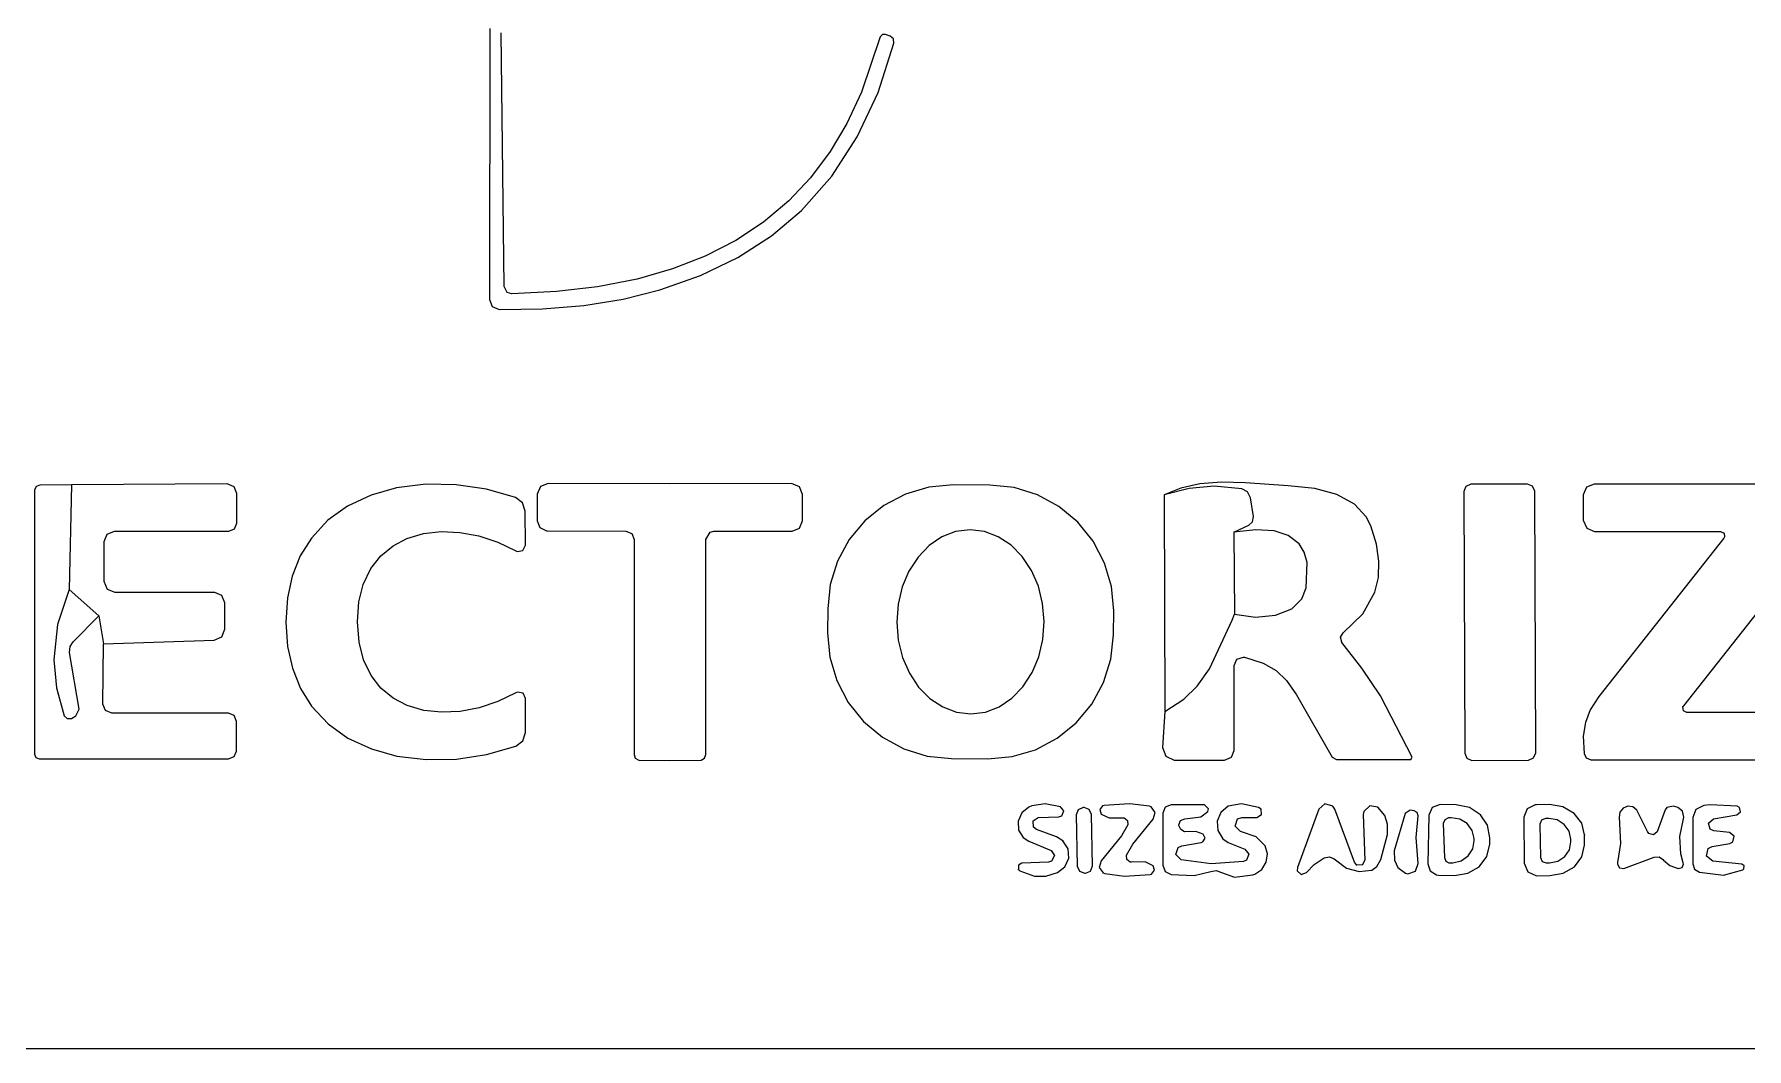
# Model space of a CAD drawing. Extents: x 0 to 650, y 0 to 488.
# Drawn here: x 127.1 to 269.5, y 0 to 84.4 of the extents above; entities that cross this region are included whole.
import ezdxf

# ---------------------------------------------------------------- set-up
doc = ezdxf.new("R2010")
doc.units = 0
doc.linetypes.add('Solid', pattern=[0])
doc.layers.add('Layer 1', color=7, linetype='Solid', lineweight=0)

msp = doc.modelspace()

# ---------------------------------------------------------------- linework, layer by layer
at = {"layer": 'Layer 1', "color": 254, "linetype": 'Solid', "lineweight": 0}
for p, q in [((165.02, 84.84), (164.98, 62.3)), ((166.21, 63.38), (165.97, 84.47)), ((197.48, 84.14), (195.93, 79.56)), ((197.66, 84.34), (197.48, 84.14)), ((197.48, 84.14), (197.48, 84.14)), ((197.92, 84.35), (197.66, 84.34)), ((198.32, 84.2), (197.92, 84.35)), ((198.58, 83.97), (198.32, 84.2)), ((197.3, 79.53), (198.62, 83.63)), ((198.62, 83.63), (198.58, 83.97)), ((195.93, 79.56), (194.72, 76.95)), ((195.58, 75.84), (197.3, 79.53)), ((194.72, 76.95), (193.32, 74.6)), ((193.45, 72.57), (195.58, 75.84)), ((193.32, 74.6), (191.69, 72.43)), ((191.69, 72.43), (189.89, 70.52)), ((190.93, 69.72), (193.45, 72.57)), ((189.89, 70.52), (187.77, 68.73)), ((187.77, 68.73), (185.48, 67.21)), ((188.43, 67.6), (190.93, 69.72)), ((190.93, 69.72), (190.93, 69.72)), ((190.93, 69.72), (190.93, 69.72)), ((190.93, 69.72), (190.93, 69.72)), ((190.93, 69.72), (190.93, 69.72)), ((185.48, 67.21), (182.93, 65.9)), ((185.64, 65.79), (188.43, 67.6)), ((182.93, 65.9), (180.22, 64.85)), ((182.55, 64.29), (185.64, 65.79)), ((180.22, 64.85), (177.27, 64)), ((179.16, 63.1), (182.55, 64.29)), ((166.46, 62.89), (166.21, 63.38)), ((166.84, 62.77), (166.46, 62.89)), ((170.57, 62.96), (166.84, 62.77)), ((173.98, 63.36), (170.57, 62.96)), ((177.27, 64), (173.98, 63.36)), ((176.1, 62.34), (179.16, 63.1)), ((164.98, 62.3), (165.22, 61.73)), ((165.22, 61.73), (165.79, 61.48)), ((165.79, 61.48), (169.41, 61.53)), ((169.41, 61.53), (172.85, 61.82)), ((172.85, 61.82), (176.1, 62.34)), ((209.85, 20.09), (209.26, 19.61)), ((210.1, 20.2), (209.85, 20.09)), ((211.2, 20.37), (210.1, 20.2)), ((212.47, 20.13), (211.2, 20.37)), ((212.76, 19.79), (212.47, 20.13)), ((214.37, 20.07), (213.95, 19.88)), ((214.43, 20.07), (214.37, 20.07)), ((214.86, 19.9), (214.43, 20.07)), ((215.98, 20.2), (215.74, 19.89)), ((216.12, 20.24), (215.98, 20.2)), ((218.22, 20.38), (216.12, 20.24)), ((219.87, 20.16), (218.22, 20.38)), ((220.01, 20.11), (219.87, 20.16)), ((220.34, 19.65), (220.01, 20.11)), ((221.19, 20.09), (220.98, 19.6)), ((221.68, 20.29), (221.19, 20.09)), ((224.44, 20.29), (221.68, 20.29)), ((224.78, 19.96), (224.44, 20.29)), ((224.74, 19.74), (224.78, 19.96)), ((226.42, 20.16), (225.82, 19.65)), ((227.52, 20.38), (226.42, 20.16)), ((228.95, 20.07), (227.52, 20.38)), ((229.16, 19.91), (228.95, 20.07)), ((234.47, 20.36), (233.95, 19.91)), ((235.13, 20.17), (234.47, 20.36)), ((235.3, 19.91), (235.13, 20.17)), ((238.19, 20.21), (237.69, 19.73)), ((238.87, 20.08), (238.19, 20.21)), ((239.45, 19.4), (238.87, 20.08)), ((243.39, 20.06), (243.11, 19.42)), ((244.05, 20.32), (243.39, 20.06)), ((245.39, 20.29), (244.05, 20.32)), ((246.48, 20.06), (245.39, 20.29)), ((247.39, 19.46), (246.48, 20.06)), ((251.28, 19.96), (251.01, 19.25)), ((251.96, 20.29), (251.28, 19.96)), ((252.05, 20.29), (251.96, 20.29)), ((253.14, 20.3), (252.05, 20.29)), ((254.25, 20.11), (253.14, 20.3)), ((255.2, 19.57), (254.25, 20.11)), ((259.27, 20.01), (259, 19.68)), ((259.66, 20.16), (259.27, 20.01)), ((260.07, 20.11), (259.66, 20.16)), ((260.4, 19.85), (260.07, 20.11)), ((262.89, 20.06), (262.76, 19.86)), ((263.46, 20.18), (262.89, 20.06)), ((263.82, 20.05), (263.46, 20.18)), ((264.2, 19.75), (263.82, 20.05)), ((265.97, 20.24), (265.32, 19.9)), ((266.51, 20.29), (265.97, 20.24)), ((268.74, 20.16), (266.51, 20.29)), ((268.93, 20.06), (268.74, 20.16)), ((269.02, 19.69), (268.93, 20.06)), ((209.26, 19.61), (208.95, 18.92)), ((208.95, 18.92), (208.99, 18.18)), ((210.19, 18.94), (210.63, 19.23)), ((210.23, 18.42), (210.19, 18.94)), ((210.63, 19.23), (212.35, 19.29)), ((212.35, 19.29), (212.59, 19.38)), ((212.59, 19.38), (212.76, 19.79)), ((213.95, 19.88), (213.79, 19.46)), ((213.79, 19.46), (213.87, 15.18)), ((215.05, 19.48), (214.86, 19.9)), ((215.13, 15.2), (215.05, 19.48)), ((215.74, 19.89), (215.86, 19.5)), ((215.86, 19.5), (216.53, 19.19)), ((216.53, 19.19), (217.65, 19.2)), ((218.07, 18.62), (217.56, 17.71)), ((217.65, 19.2), (217.76, 19.2)), ((217.76, 19.2), (218.06, 18.99)), ((218.06, 18.99), (218.07, 18.62)), ((218.49, 17.01), (220.18, 19.1)), ((220.18, 19.1), (220.34, 19.65)), ((220.98, 19.6), (220.98, 15.27)), ((222.32, 18.61), (222.46, 18.97)), ((222.32, 18.56), (222.32, 18.61)), ((222.49, 18.23), (222.32, 18.56)), ((222.46, 18.97), (222.81, 19.12)), ((222.81, 19.12), (224.14, 19.28)), ((224.14, 19.28), (224.74, 19.74)), ((225.82, 19.65), (225.51, 18.92)), ((225.51, 18.92), (225.57, 18.14)), ((227, 18.51), (227.19, 19.11)), ((227.45, 18.08), (227, 18.51)), ((227.19, 19.11), (227.56, 19.24)), ((227.56, 19.24), (228.8, 19.24)), ((228.8, 19.24), (229.18, 19.47)), ((229.18, 19.47), (229.16, 19.91)), ((233.95, 19.91), (232.17, 15.06)), ((236.93, 15.51), (235.3, 19.91)), ((237.69, 19.73), (237.65, 19.47)), ((237.65, 19.47), (237.79, 15.68)), ((239.68, 18.67), (239.45, 19.4)), ((239.45, 19.4), (239.45, 19.4)), ((239.66, 17.81), (239.68, 18.67)), ((241.13, 19.56), (240.22, 16.47)), ((241.54, 19.84), (241.13, 19.56)), ((241.89, 19.79), (241.54, 19.84)), ((242.14, 19.65), (241.89, 19.79)), ((242.04, 17.57), (242.21, 19.37)), ((242.21, 19.38), (242.14, 19.65)), ((242.21, 19.37), (242.21, 19.38)), ((243.11, 19.42), (243.01, 15.38)), ((244.43, 19.05), (244.3, 18.72)), ((244.3, 18.72), (244.4, 15.9)), ((244.75, 19.19), (244.43, 19.05)), ((244.97, 19.2), (244.75, 19.19)), ((245.68, 19.09), (244.97, 19.2)), ((246.29, 18.72), (245.68, 19.09)), ((246.7, 18.16), (246.29, 18.72)), ((247.99, 18.58), (247.39, 19.46)), ((248.19, 17.55), (247.99, 18.58)), ((251.01, 19.25), (251.03, 15.43)), ((252.47, 19), (252.34, 18.67)), ((252.34, 18.67), (252.38, 15.91)), ((252.8, 19.15), (252.47, 19)), ((253.08, 19.15), (252.8, 19.15)), ((253.78, 19.03), (253.08, 19.15)), ((254.37, 18.66), (253.78, 19.03)), ((254.77, 18.1), (254.37, 18.66)), ((255.83, 18.75), (255.2, 19.57)), ((256.06, 17.79), (255.83, 18.75)), ((259, 19.68), (258.94, 19.26)), ((258.94, 19.26), (259.04, 17.07)), ((261.3, 18.06), (260.4, 19.85)), ((262.76, 19.86), (262.09, 18.04)), ((263.99, 17.64), (264.28, 19.13)), ((264.31, 19.27), (264.2, 19.75)), ((264.28, 19.13), (264.31, 19.27)), ((265.32, 19.9), (265.06, 19.22)), ((265.06, 19.22), (265.06, 15.37)), ((266.37, 18.76), (266.77, 19.11)), ((266.51, 18.25), (266.37, 18.76)), ((266.77, 19.11), (268.73, 19.44)), ((268.73, 19.44), (269.02, 19.69)), ((208.99, 18.18), (209.37, 17.57)), ((209.37, 17.57), (209.83, 17.27)), ((209.83, 17.27), (211.69, 16.49)), ((210.47, 18.24), (210.23, 18.42)), ((212.14, 17.62), (210.47, 18.24)), ((212.68, 17.29), (212.14, 17.62)), ((213.1, 16.63), (212.68, 17.29)), ((217.56, 17.71), (215.86, 15.62)), ((222.8, 18.05), (222.49, 18.23)), ((222.56, 16.88), (224.18, 17.15)), ((223.73, 18.08), (222.8, 18.05)), ((224.35, 17.85), (223.73, 18.08)), ((224.18, 17.15), (224.32, 17.2)), ((224.32, 17.2), (224.51, 17.52)), ((224.51, 17.52), (224.35, 17.85)), ((225.57, 18.14), (225.98, 17.47)), ((225.98, 17.47), (226.42, 17.16)), ((226.42, 17.16), (227.8, 16.59)), ((228.74, 17.62), (227.45, 18.08)), ((229.49, 16.88), (228.74, 17.62)), ((239.12, 15.74), (239.66, 17.81)), ((242.21, 15.41), (242.04, 17.57)), ((246.87, 17.48), (246.7, 18.16)), ((246.75, 16.62), (246.87, 17.3)), ((246.87, 17.3), (246.87, 17.48)), ((248.17, 17.01), (248.19, 17.55)), ((254.92, 17.44), (254.77, 18.1)), ((254.79, 16.55), (254.92, 17.22)), ((254.92, 17.22), (254.92, 17.44)), ((256.06, 16.93), (256.06, 17.79)), ((261.39, 17.9), (261.3, 18.06)), ((261.78, 17.78), (261.39, 17.9)), ((262.09, 18.04), (261.78, 17.78)), ((264.06, 16.22), (263.99, 17.64)), ((266.8, 18.12), (266.51, 18.25)), ((268.1, 17.99), (266.8, 18.12)), ((268.49, 17.69), (268.1, 17.99)), ((268.13, 17.07), (268.39, 17.21)), ((268.39, 17.21), (268.49, 17.69)), ((211.69, 16.49), (211.97, 16.06)), ((211.97, 16.06), (211.74, 15.6)), ((212.84, 15.14), (213.16, 15.85)), ((213.16, 15.85), (213.1, 16.63)), ((217.96, 16.1), (218.49, 17.01)), ((217.98, 15.73), (217.96, 16.1)), ((218.28, 15.52), (217.98, 15.73)), ((222.08, 16.15), (222.26, 16.73)), ((222.51, 15.72), (222.08, 16.15)), ((222.26, 16.73), (222.56, 16.88)), ((225, 15.37), (222.51, 15.72)), ((227.94, 15.69), (227.7, 15.58)), ((227.8, 16.59), (228.13, 16.18)), ((228.13, 16.18), (227.94, 15.69)), ((229.69, 16.2), (229.49, 16.88)), ((229.59, 15.51), (229.69, 16.2)), ((233.56, 15.32), (234.41, 15.89)), ((234.41, 15.89), (234.85, 15.97)), ((234.85, 15.97), (235.24, 15.78)), ((235.24, 15.78), (236.26, 15.03)), ((237.79, 15.68), (237.56, 15.28)), ((238.77, 15.15), (239.12, 15.74)), ((240.22, 16.47), (240.25, 15.67)), ((240.25, 15.67), (240.52, 15.06)), ((244.4, 15.9), (244.51, 15.61)), ((245.79, 15.62), (246.38, 16.03)), ((246.38, 16.03), (246.75, 16.62)), ((247.29, 15.14), (247.93, 16)), ((247.93, 16), (248.17, 17.01)), ((252.38, 15.91), (252.38, 15.9)), ((252.38, 15.9), (252.53, 15.58)), ((253.83, 15.6), (254.41, 15.98)), ((254.41, 15.98), (254.79, 16.55)), ((255.22, 15.14), (255.84, 15.96)), ((255.84, 15.96), (256.06, 16.93)), ((259.04, 17.07), (258.8, 15.48)), ((259.31, 15), (261.84, 15.94)), ((261.84, 15.94), (262.26, 15.95)), ((262.26, 15.95), (262.61, 15.7)), ((262.61, 15.7), (262.63, 15.67)), ((262.63, 15.67), (262.63, 15.67)), ((262.63, 15.67), (263.14, 15.25)), ((264.26, 15.45), (264.06, 16.22)), ((266.19, 16.01), (266.32, 16.64)), ((266.71, 15.61), (266.19, 16.01)), ((266.32, 16.64), (266.67, 16.83)), ((266.67, 16.83), (268.13, 17.07)), ((209.26, 15.44), (208.97, 15.26)), ((208.97, 15.26), (208.97, 14.92)), ((208.97, 14.92), (209.09, 14.8)), ((209.09, 14.8), (210.3, 14.35)), ((211.48, 15.52), (209.26, 15.44)), ((210.3, 14.35), (211.25, 14.36)), ((211.25, 14.36), (212.23, 14.66)), ((211.74, 15.6), (211.48, 15.52)), ((212.23, 14.66), (212.84, 15.14)), ((213.87, 15.18), (214.06, 14.76)), ((214.06, 14.76), (214.49, 14.59)), ((214.49, 14.59), (214.55, 14.59)), ((214.55, 14.59), (214.97, 14.78)), ((214.97, 14.78), (215.13, 15.2)), ((215.86, 15.62), (215.7, 15.08)), ((215.7, 15.08), (216.03, 14.62)), ((216.03, 14.62), (216.17, 14.56)), ((216.17, 14.56), (217.81, 14.35)), ((217.81, 14.35), (219.92, 14.48)), ((218.39, 15.52), (218.28, 15.52)), ((219.51, 15.53), (218.39, 15.52)), ((220.18, 15.22), (219.51, 15.53)), ((219.92, 14.48), (220.05, 14.52)), ((220.05, 14.52), (220.29, 14.84)), ((220.29, 14.84), (220.18, 15.22)), ((220.98, 15.27), (221.18, 14.75)), ((221.18, 14.75), (221.67, 14.49)), ((221.67, 14.49), (223.58, 14.42)), ((223.58, 14.42), (224.98, 14.75)), ((224.98, 14.75), (225.43, 14.83)), ((227.7, 15.58), (225, 15.37)), ((225.43, 14.83), (225.85, 14.66)), ((225.85, 14.66), (225.86, 14.65)), ((225.86, 14.65), (226.95, 14.27)), ((226.95, 14.27), (228.46, 14.46)), ((228.46, 14.46), (228.64, 14.52)), ((228.64, 14.52), (229.22, 14.91)), ((229.22, 14.91), (229.59, 15.51)), ((232.17, 15.06), (232.16, 14.79)), ((232.16, 14.79), (232.5, 14.49)), ((232.5, 14.49), (232.92, 14.66)), ((232.92, 14.66), (233.56, 15.32)), ((236.26, 15.03), (237.31, 14.73)), ((237.1, 15.3), (236.93, 15.51)), ((237.56, 15.28), (237.1, 15.3)), ((237.31, 14.73), (238.37, 14.86)), ((238.37, 14.86), (238.77, 15.15)), ((240.52, 15.06), (240.52, 15.06)), ((240.52, 15.06), (241.16, 14.6)), ((241.16, 14.6), (241.36, 14.54)), ((241.36, 14.54), (242, 14.77)), ((242, 14.77), (242.21, 15.41)), ((243.01, 15.38), (243.21, 14.79)), ((243.21, 14.79), (243.74, 14.46)), ((243.74, 14.46), (243.91, 14.44)), ((243.91, 14.44), (245.25, 14.41)), ((244.51, 15.61), (244.78, 15.46)), ((244.78, 15.46), (244.87, 15.45)), ((244.87, 15.45), (245.09, 15.46)), ((245.09, 15.46), (245.79, 15.62)), ((245.25, 14.41), (246.35, 14.59)), ((246.35, 14.59), (247.29, 15.14)), ((251.03, 15.43), (251.33, 14.7)), ((251.33, 14.7), (252.07, 14.39)), ((252.07, 14.39), (253.16, 14.4)), ((252.53, 15.58), (252.86, 15.45)), ((252.86, 15.45), (253.14, 15.45)), ((253.14, 15.45), (253.83, 15.6)), ((253.16, 14.4), (254.27, 14.59)), ((254.27, 14.59), (255.22, 15.14)), ((258.8, 15.48), (258.78, 15.36)), ((258.78, 15.36), (258.95, 15.04)), ((258.95, 15.04), (259.31, 15)), ((263.14, 15.25), (263.85, 14.99)), ((263.85, 14.99), (264.16, 15.07)), ((264.16, 15.07), (264.28, 15.36)), ((264.28, 15.36), (264.26, 15.45)), ((265.06, 15.37), (265.21, 14.93)), ((265.21, 14.93), (265.6, 14.68)), ((265.6, 14.68), (267.62, 14.44)), ((269.12, 15.36), (266.71, 15.61)), ((267.62, 14.44), (269.22, 14.89)), ((269.32, 15.22), (269.12, 15.36)), ((269.22, 14.89), (269.31, 14.97)), ((269.31, 14.97), (269.32, 15.22))]:
    msp.add_line(p, q, dxfattribs=at)
at = {"layer": 'Layer 1', "color": 9, "linetype": 'Solid', "lineweight": 0}
for p, q in [((169.88, 47.01), (169.24, 46.75)), ((180, 46.99), (169.88, 47.01)), ((190.12, 47), (180, 46.99)), ((190.76, 46.74), (190.12, 47)), ((225.86, 47.11), (224.07, 46.97)), ((227.85, 47.06), (225.86, 47.11)), ((231.4, 46.81), (227.85, 47.06)), ((127.29, 46.75), (127.16, 46.45)), ((127.16, 46.45), (127.16, 46.45)), ((127.16, 46.45), (127.16, 24.49)), ((127.6, 46.88), (127.29, 46.75)), ((130.23, 46.89), (127.6, 46.88)), ((143.19, 46.97), (130.23, 46.89)), ((143.76, 46.74), (143.19, 46.97)), ((143.99, 46.17), (143.76, 46.74)), ((143.99, 43.72), (143.99, 46.17)), ((155.14, 46.04), (153.19, 45.13)), ((157.27, 46.64), (155.14, 46.04)), ((159.71, 46.94), (157.27, 46.64)), ((162.22, 46.9), (159.71, 46.94)), ((164.73, 46.53), (162.22, 46.9)), ((167.16, 45.85), (164.73, 46.53)), ((167.74, 45.41), (167.16, 45.85)), ((169.24, 46.75), (168.97, 46.11)), ((168.97, 46.11), (168.97, 46.11)), ((168.97, 46.11), (168.97, 43.91)), ((191.03, 46.1), (190.76, 46.74)), ((191.03, 43.91), (191.03, 46.1)), ((191.03, 46.1), (191.03, 46.1)), ((199.59, 46.13), (197.79, 45.18)), ((201.54, 46.7), (199.59, 46.13)), ((203.57, 46.89), (201.54, 46.7)), ((206.59, 46.87), (203.57, 46.89)), ((208.61, 46.66), (206.59, 46.87)), ((210.56, 46.05), (208.61, 46.66)), ((212.34, 45.08), (210.56, 46.05)), ((222.48, 46.62), (221.09, 46.07)), ((221.09, 46.07), (221.15, 28.05)), ((224.07, 46.97), (222.48, 46.62)), ((233.62, 46.58), (231.4, 46.81)), ((235.46, 46.08), (233.62, 46.58)), ((236.92, 45.28), (235.46, 46.08)), ((246.19, 46.76), (246.01, 46.34)), ((246.01, 46.34), (246.09, 24.58)), ((246.61, 46.94), (246.19, 46.76)), ((251.31, 46.96), (246.61, 46.94)), ((251.73, 46.78), (251.31, 46.96)), ((251.91, 46.36), (251.73, 46.78)), ((251.99, 24.6), (251.91, 46.36)), ((256.21, 46.69), (255.95, 46.07)), ((255.95, 46.07), (255.95, 43.95)), ((256.84, 46.95), (256.21, 46.69)), ((275.35, 46.95), (256.84, 46.95)), ((153.19, 45.13), (151.55, 43.95)), ((167.97, 44.71), (167.74, 45.41)), ((167.98, 41.87), (167.97, 44.71)), ((197.79, 45.18), (196.21, 43.9)), ((213.91, 43.78), (212.34, 45.08)), ((237.9, 44.22), (236.92, 45.28)), ((238.27, 43.48), (237.9, 44.22)), ((132.95, 42.17), (133.2, 42.79)), ((133.2, 42.79), (133.82, 43.04)), ((133.82, 43.04), (143.31, 43.04)), ((143.31, 43.04), (143.79, 43.24)), ((143.79, 43.24), (143.99, 43.72)), ((151.55, 43.95), (150.18, 42.47)), ((158.13, 42.44), (159.5, 42.84)), ((159.5, 42.84), (160.97, 43.01)), ((160.97, 43.01), (162.54, 42.94)), ((162.54, 42.94), (164.12, 42.64)), ((168.97, 43.91), (169.19, 43.34)), ((169.19, 43.34), (169.74, 43.06)), ((169.74, 43.06), (169.82, 43.06)), ((169.82, 43.06), (176.34, 43.05)), ((176.34, 43.05), (176.83, 42.85)), ((176.83, 42.85), (177.03, 42.36)), ((182.97, 42.36), (183.33, 42.97)), ((183.33, 42.97), (183.65, 43.05)), ((183.65, 43.05), (190.17, 43.05)), ((190.17, 43.05), (190.78, 43.3)), ((190.78, 43.3), (191.03, 43.91)), ((196.21, 43.9), (194.91, 42.34)), ((203.75, 43), (202.61, 42.56)), ((204.95, 43.15), (203.75, 43)), ((206.15, 43.01), (204.95, 43.15)), ((207.3, 42.58), (206.15, 43.01)), ((215.19, 42.2), (213.91, 43.78)), ((228.72, 43.15), (226.88, 42.96)), ((226.88, 42.96), (226.95, 36.14)), ((230.23, 43.06), (228.72, 43.15)), ((231.41, 42.68), (230.23, 43.06)), ((238.74, 41.96), (238.27, 43.48)), ((255.95, 43.95), (256.23, 43.3)), ((256.23, 43.3), (256.89, 43.02)), ((256.89, 43.02), (267.36, 43.02)), ((267.36, 43.02), (267.65, 42.88)), ((267.65, 42.88), (267.69, 42.56)), ((132.95, 38.86), (132.95, 42.17)), ((150.18, 42.47), (149.26, 41)), ((155.96, 41), (156.97, 41.83)), ((156.97, 41.83), (158.13, 42.44)), ((164.12, 42.64), (165.68, 42.13)), ((165.68, 42.13), (167.17, 41.4)), ((167.17, 41.4), (167.3, 41.34)), ((167.3, 41.34), (167.77, 41.44)), ((167.77, 41.44), (167.98, 41.87)), ((177.03, 42.36), (177.01, 24.46)), ((182.97, 24.46), (182.97, 42.36)), ((194.91, 42.34), (193.94, 40.55)), ((201.55, 41.84), (200.63, 40.89)), ((202.61, 42.56), (201.55, 41.84)), ((208.36, 41.88), (207.3, 42.58)), ((209.3, 40.93), (208.36, 41.88)), ((216.13, 40.39), (215.19, 42.2)), ((232.33, 41.98), (231.41, 42.68)), ((232.75, 41.3), (232.33, 41.98)), ((238.96, 40.54), (238.74, 41.96)), ((267.64, 42.45), (263.58, 37.34)), ((267.69, 42.56), (267.64, 42.45)), ((268.36, 33.64), (274.7, 41.7)), ((149.26, 41), (148.59, 39.31)), ((154.5, 38.62), (155.12, 39.93)), ((155.12, 39.93), (155.96, 41)), ((193.94, 40.55), (193.33, 38.61)), ((200.63, 40.89), (199.87, 39.72)), ((210.06, 39.78), (209.3, 40.93)), ((216.71, 38.44), (216.13, 40.39)), ((232.99, 40.43), (232.75, 41.3)), ((232.9, 38.34), (232.99, 40.43)), ((238.91, 39.2), (238.96, 40.54)), ((133.22, 38.2), (132.95, 38.86)), ((148.59, 39.31), (148.19, 37.5)), ((154.14, 37.17), (154.5, 38.62)), ((193.33, 38.61), (193.12, 36.58)), ((199.87, 39.72), (199.31, 38.4)), ((210.64, 38.46), (210.06, 39.78)), ((210.99, 37.02), (210.64, 38.46)), ((238.62, 37.96), (238.91, 39.2)), ((133.87, 37.93), (133.22, 38.2)), ((142.14, 37.93), (133.87, 37.93)), ((142.74, 37.68), (142.14, 37.93)), ((142.99, 37.09), (142.74, 37.68)), ((142.99, 34.88), (142.99, 37.09)), ((148.19, 37.5), (148.06, 35.48)), ((154.02, 35.49), (154.14, 37.17)), ((199.31, 38.4), (198.97, 36.96)), ((216.9, 36.42), (216.71, 38.44)), ((231.7, 36.58), (232.55, 37.41)), ((232.55, 37.41), (232.9, 38.34)), ((237.62, 36.16), (238.62, 37.96)), ((263.58, 37.34), (257.23, 29.28)), ((193.12, 36.58), (193.1, 34.58)), ((198.97, 36.96), (198.86, 35.47)), ((211.12, 35.53), (210.99, 37.02)), ((216.88, 34.42), (216.9, 36.42)), ((226.95, 36.14), (228.68, 35.9)), ((228.68, 35.9), (230.35, 36.05)), ((230.35, 36.05), (231.7, 36.58)), ((235.97, 34.59), (237.62, 36.16)), ((142.11, 33.97), (142.73, 34.25)), ((142.73, 34.25), (142.99, 34.88)), ((148.06, 35.48), (148.2, 33.46)), ((154.15, 33.81), (154.02, 35.49)), ((193.1, 34.58), (193.29, 32.56)), ((198.86, 35.47), (198.99, 33.98)), ((211.01, 34.04), (211.12, 35.53)), ((216.67, 32.39), (216.88, 34.42)), ((235.75, 34.22), (235.97, 34.59)), ((235.86, 33.81), (235.75, 34.22)), ((132.84, 28.66), (132.9, 33.68)), ((132.9, 33.68), (142.11, 33.97)), ((148.2, 33.46), (148.6, 31.65)), ((154.51, 32.35), (154.15, 33.81)), ((198.99, 33.98), (199.34, 32.54)), ((210.67, 32.6), (211.01, 34.04)), ((235.87, 33.79), (235.86, 33.81)), ((237.54, 31.64), (235.87, 33.79)), ((264.3, 28.53), (268.36, 33.64)), ((148.6, 31.65), (149.28, 29.96)), ((155.14, 31.05), (154.51, 32.35)), ((193.29, 32.56), (193.87, 30.61)), ((199.34, 32.54), (199.92, 31.22)), ((210.11, 31.28), (210.67, 32.6)), ((216.06, 30.45), (216.67, 32.39)), ((226.92, 31.87), (227.15, 32.39)), ((226.92, 24.81), (226.92, 31.87)), ((227.15, 32.39), (227.7, 32.56)), ((227.7, 32.56), (227.78, 32.55)), ((227.78, 32.55), (229.33, 32.06)), ((229.33, 32.06), (230.4, 31.46)), ((230.4, 31.46), (231.28, 30.62)), ((239.08, 29.34), (237.54, 31.64)), ((149.28, 29.96), (150.19, 28.49)), ((155.97, 29.98), (155.14, 31.05)), ((156.98, 29.15), (155.97, 29.98)), ((193.87, 30.61), (194.81, 28.8)), ((199.92, 31.22), (200.68, 30.07)), ((200.68, 30.07), (201.62, 29.12)), ((208.43, 29.16), (209.35, 30.11)), ((209.35, 30.11), (210.11, 31.28)), ((215.09, 28.66), (216.06, 30.45)), ((231.28, 30.62), (232.11, 29.43)), ((133.05, 28.12), (132.84, 28.66)), ((150.19, 28.49), (151.57, 27.01)), ((158.14, 28.55), (156.98, 29.15)), ((159.52, 28.14), (158.14, 28.55)), ((165.69, 28.88), (164.14, 28.35)), ((167.19, 29.61), (165.69, 28.88)), ((167.32, 29.66), (167.19, 29.61)), ((167.78, 29.57), (167.32, 29.66)), ((167.99, 29.14), (167.78, 29.57)), ((167.99, 26.3), (167.99, 29.14)), ((194.81, 28.8), (196.09, 27.22)), ((201.62, 29.12), (202.68, 28.42)), ((207.37, 28.44), (208.43, 29.16)), ((213.79, 27.1), (215.09, 28.66)), ((232.11, 29.43), (235.06, 24.25)), ((241.72, 24.25), (239.08, 29.34)), ((257.23, 29.28), (256.53, 28.18)), ((264.24, 28.43), (264.3, 28.53)), ((133.59, 27.9), (133.05, 28.12)), ((143.28, 27.9), (133.59, 27.9)), ((133.59, 27.9), (133.59, 27.9)), ((143.75, 27.7), (143.28, 27.9)), ((143.95, 27.22), (143.75, 27.7)), ((143.95, 24.76), (143.95, 27.22)), ((160.99, 27.98), (159.52, 28.14)), ((162.55, 28.05), (160.99, 27.98)), ((164.14, 28.35), (162.55, 28.05)), ((196.09, 27.22), (197.66, 25.92)), ((202.68, 28.42), (203.83, 27.99)), ((203.83, 27.99), (205.03, 27.85)), ((205.03, 27.85), (206.23, 28)), ((206.23, 28), (207.37, 28.44)), ((212.21, 25.82), (213.79, 27.1)), ((221.15, 28.05), (220.97, 25.06)), ((256.12, 27.13), (255.95, 26)), ((256.53, 28.18), (256.12, 27.13)), ((264.28, 28.11), (264.24, 28.43)), ((264.57, 27.96), (264.28, 28.11)), ((275.04, 27.96), (264.57, 27.96)), ((151.57, 27.01), (153.21, 25.84)), ((153.21, 25.84), (155.17, 24.93)), ((167.77, 25.6), (167.99, 26.3)), ((197.66, 25.92), (199.44, 24.95)), ((210.41, 24.87), (212.21, 25.82)), ((255.95, 26), (256.01, 24.54)), ((127.16, 24.49), (127.27, 24.22)), ((127.27, 24.22), (127.54, 24.11)), ((143.3, 24.11), (143.76, 24.3)), ((143.76, 24.3), (143.95, 24.76)), ((155.17, 24.93), (157.3, 24.34)), ((157.3, 24.34), (159.74, 24.04)), ((162.25, 24.09), (164.75, 24.47)), ((164.75, 24.47), (167.19, 25.16)), ((167.19, 25.16), (167.77, 25.6)), ((177.01, 24.46), (177.12, 24.16)), ((182.86, 24.16), (182.97, 24.46)), ((199.44, 24.95), (201.39, 24.34)), ((201.39, 24.34), (203.41, 24.13)), ((206.43, 24.11), (208.46, 24.3)), ((208.46, 24.3), (210.41, 24.87)), ((220.97, 25.06), (221.23, 24.33)), ((221.23, 24.33), (221.93, 24.01)), ((226.12, 24.01), (226.69, 24.24)), ((226.69, 24.24), (226.92, 24.81)), ((235.06, 24.25), (235.42, 24.04)), ((241.62, 24.04), (241.72, 24.25)), ((246.09, 24.58), (246.27, 24.16)), ((251.81, 24.18), (251.99, 24.6)), ((256.01, 24.54), (256.2, 24.18)), ((127.54, 24.11), (143.3, 24.11)), ((159.74, 24.04), (162.25, 24.09)), ((177.12, 24.16), (177.4, 24.01)), ((177.4, 24.01), (179.99, 23.96)), ((179.99, 23.96), (182.59, 24.01)), ((182.59, 24.01), (182.86, 24.16)), ((203.41, 24.13), (206.43, 24.11)), ((221.93, 24.01), (221.96, 24.01)), ((221.96, 24.01), (226.12, 24.01)), ((235.42, 24.04), (241.59, 24.04)), ((241.59, 24.04), (241.62, 24.04)), ((246.27, 24.16), (246.69, 23.98)), ((246.69, 23.98), (251.39, 24)), ((251.39, 24), (251.81, 24.18)), ((256.2, 24.18), (256.58, 24.03)), ((256.58, 24.03), (275.09, 24.03))]:
    msp.add_line(p, q, dxfattribs=at)
at = {"layer": 'Layer 1', "color": 251, "linetype": 'Solid', "lineweight": 0}
for p, q in [((130.23, 46.89), (130.05, 38.2)), ((223.17, 46.6), (221.09, 46.07)), ((225.25, 46.78), (223.17, 46.6)), ((227.55, 46.56), (225.25, 46.78)), ((228.03, 46.3), (227.55, 46.56)), ((228.27, 45.82), (228.03, 46.3)), ((228.53, 44.27), (228.27, 45.82)), ((228.45, 43.83), (228.53, 44.27)), ((226.88, 42.96), (228.13, 43.53)), ((228.13, 43.53), (228.45, 43.83)), ((132.52, 36), (132.9, 33.68)), ((224.87, 31.58), (226.75, 35.64)), ((226.75, 35.64), (226.95, 36.14)), ((223.85, 30.16), (224.87, 31.58)), ((222.72, 29.06), (223.85, 30.16)), ((221.15, 28.05), (222.72, 29.06))]:
    msp.add_line(p, q, dxfattribs=at)
at = {"layer": 'Layer 1', "color": 250, "linetype": 'Solid', "lineweight": 0}
for p, q in [((130.05, 38.2), (129.07, 35.27)), ((132.52, 36), (130.05, 38.2)), ((130.37, 33.85), (132.52, 36)), ((129.07, 35.27), (128.76, 32.33)), ((130.08, 32.96), (130.12, 33.44)), ((130.86, 28.24), (130.08, 32.96)), ((130.12, 33.44), (130.37, 33.85)), ((128.76, 32.33), (128.76, 32.33)), ((128.76, 32.33), (128.76, 32.33)), ((128.76, 32.33), (128.98, 30.01)), ((128.98, 30.01), (129.63, 27.69)), ((129.63, 27.69), (129.86, 27.45)), ((129.86, 27.45), (130.19, 27.45)), ((130.19, 27.45), (130.22, 27.47)), ((130.22, 27.47), (130.6, 27.69)), ((130.6, 27.69), (130.86, 28.24))]:
    msp.add_line(p, q, dxfattribs=at)
at = {"layer": 'Layer 1', "color": 7, "linetype": 'Solid', "lineweight": 0}
msp.add_line((650, 0), (0, 0), dxfattribs=at)
at = {"layer": 'Layer 1', "color": 9, "linetype": 'Solid', "lineweight": 0}
msp.add_point((264.24, 28.43), dxfattribs=at)
at = {"layer": 'Layer 1', "color": 254, "linetype": 'Solid', "lineweight": 0}
for p in [(212.68, 17.29), (256.06, 17.79), (208.97, 14.92), (216.03, 14.62), (237.1, 15.3)]:
    msp.add_point(p, dxfattribs=at)

doc.saveas('drawing.dxf')
